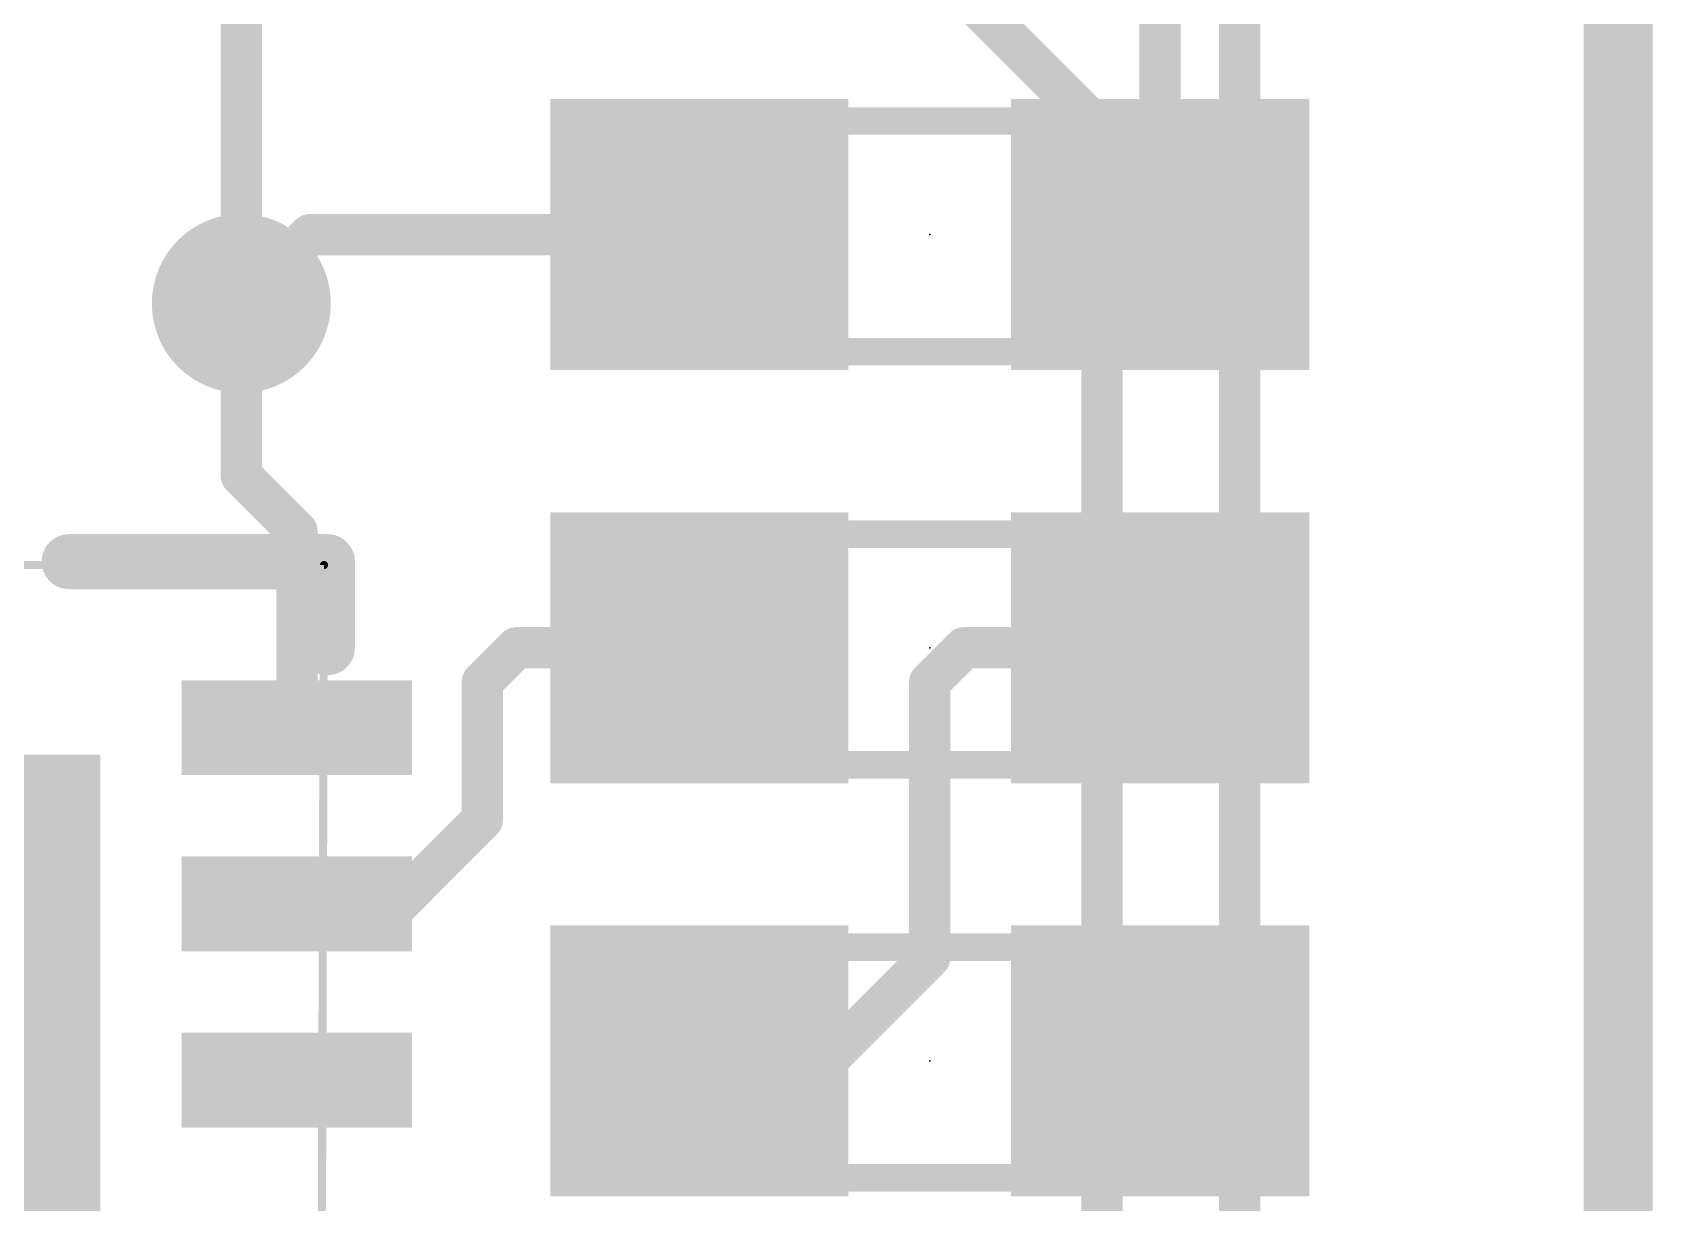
# Model space of a CAD drawing. Extents: x -41 to 66, y -18 to 51.
# Drawn here: x 19.55 to 25.53, y 30.97 to 35.29 of the extents above; entities that cross this region are included whole.
import ezdxf

# ---------------------------------------------------------------- set-up
doc = ezdxf.new("R2010")
doc.units = 0
for name, color, linetype in [('1', 12, 'CONTINUOUS'), ('16', 132, 'CONTINUOUS'), ('18', 110, 'CONTINUOUS'), ('20', 31, 'CONTINUOUS'), ('21', 41, 'CONTINUOUS'), ('23', 53, 'CONTINUOUS'), ('51', 53, 'CONTINUOUS')]:
    doc.layers.add(name, color=color, linetype=linetype)

# ---------------------------------------------------------------- blocks, each defined once
blk = doc.blocks.new('RECT')
blk.add_solid([(-0.5, -0.5), (0.5, -0.5), (-0.5, 0.5), (0.5, 0.5)])
blk = doc.blocks.new('ROUNDV')
at = {"const_width": 0.5}
blk.add_lwpolyline([(0, -0.25, 1), (0, 0.25, 1), (0, -0.25)], format="xyb", dxfattribs=at)

msp = doc.modelspace()

# ---------------------------------------------------------------- linework, layer by layer
at = {"layer": '1'}
for points, const_width in [([(25.4, 50.8), (25.4, 0)], 0.254), ([(23.71, 36.068), (23.71, 34.544)], 0.1524), ([(20.574, 34.544), (20.32, 34.29)], 0.1524), ([(22.01, 34.544), (20.574, 34.544)], 0.1524), ([(20.32, 33.655), (20.32, 34.29)], 0.1524), ([(20.525, 33.45), (20.32, 33.655)], 0.1524), ([(20.525, 32.725), (20.525, 33.45)], 0.1524), ([(21.209, 32.893), (21.336, 33.02)], 0.1524), ([(21.336, 33.02), (22.01, 33.02)], 0.1524), ([(22.987, 33.02), (22.86, 32.893)], 0.1524), ([(23.71, 33.02), (22.987, 33.02)], 0.1524), ([(21.209, 32.385), (21.209, 32.893)], 0.1524), ([(22.86, 32.893), (22.86, 31.877)], 0.1524), ([(20.899, 32.075), (21.209, 32.385)], 0.1524), ([(20.525, 32.075), (20.899, 32.075)], 0.1524), ([(22.86, 31.877), (22.479, 31.496)], 0.1524), ([(22.479, 31.496), (22.01, 31.496)], 0.1524)]:
    msp.add_lwpolyline(points, dxfattribs=dict(at, const_width=const_width))
at = {"layer": '1', "const_width": 0.0762}
for points in [[(20.574, 34.5821, 1), (20.574, 34.5059)], [(20.6009, 34.5171, 1), (20.5471, 34.5709)], [(22.01, 34.5059, 1), (22.01, 34.5821)], [(23.6719, 34.544, 1), (23.7481, 34.544)], [(20.3581, 34.29, 1), (20.2819, 34.29)], [(20.2931, 34.3169, 1), (20.3469, 34.2631)], [(20.3469, 33.6819, 1), (20.2931, 33.6281)], [(20.2819, 33.655, 1), (20.3581, 33.655)], [(20.5631, 33.45, 1), (20.4869, 33.45)], [(20.4981, 33.4231, 1), (20.5519, 33.4769)], [(21.336, 33.0581, 1), (21.336, 32.9819)], [(21.3629, 32.9931, 1), (21.3091, 33.0469)], [(22.01, 32.9819, 1), (22.01, 33.0581)], [(22.987, 33.0581, 1), (22.987, 32.9819)], [(23.0139, 32.9931, 1), (22.9601, 33.0469)], [(23.71, 32.9819, 1), (23.71, 33.0581)], [(21.2471, 32.893, 1), (21.1709, 32.893)], [(21.1821, 32.9199, 1), (21.2359, 32.8661)], [(22.8981, 32.893, 1), (22.8219, 32.893)], [(22.8331, 32.9199, 1), (22.8869, 32.8661)], [(20.4869, 32.725, 1), (20.5631, 32.725)], [(21.2359, 32.3581, 1), (21.1821, 32.4119)], [(21.1709, 32.385, 1), (21.2471, 32.385)], [(20.525, 32.1131, 1), (20.525, 32.0369)], [(20.8721, 32.1019, 1), (20.9259, 32.0481)], [(20.899, 32.0369, 1), (20.899, 32.1131)], [(22.8869, 31.8501, 1), (22.8331, 31.9039)], [(22.8219, 31.877, 1), (22.8981, 31.877)], [(22.01, 31.5341, 1), (22.01, 31.4579)], [(22.479, 31.4579, 1), (22.479, 31.5341)], [(22.4521, 31.5229, 1), (22.5059, 31.4691)]]:
    msp.add_lwpolyline(points, format="xyb", dxfattribs=at)
at = {"layer": '16'}
for points, const_width in [([(25.4, 50.8), (25.4, 0)], 0.254), ([(20.32, 34.29), (20.32, 37.338)], 0.1524), ([(23.495, 34.925), (21.59, 36.83)], 0.1524), ([(24.003, 15.748), (24.003, 35.941)], 0.1524), ([(23.495, 16.002), (23.495, 34.925)], 0.1524)]:
    msp.add_lwpolyline(points, dxfattribs=dict(at, const_width=const_width))
at = {"layer": '16', "const_width": 0.0762}
for points in [[(23.5331, 34.925, 1), (23.4569, 34.925)], [(23.4681, 34.8981, 1), (23.5219, 34.9519)], [(20.2819, 34.29, 1), (20.3581, 34.29)]]:
    msp.add_lwpolyline(points, format="xyb", dxfattribs=at)
at = {"layer": '20', "const_width": 0.2032}
msp.add_lwpolyline([(25.4, 50.8), (25.4, 0)], dxfattribs=at)
at = {"layer": '21', "const_width": 0.2032}
for points in [[(19.685, 33.3375), (20.6375, 33.3375)], [(20.6375, 33.3375), (20.6375, 33.02)]]:
    msp.add_lwpolyline(points, dxfattribs=at)
at = {"layer": '21', "const_width": 0.1016}
for points in [[(19.685, 33.3883, 1), (19.685, 33.2867)], [(20.6883, 33.3375, 1), (20.5867, 33.3375)], [(20.6375, 33.2867, 1), (20.6375, 33.3883)], [(20.5867, 33.02, 1), (20.6883, 33.02)]]:
    msp.add_lwpolyline(points, format="xyb", dxfattribs=at)
at = {"layer": '23'}
for p in [(22.86, 34.544), (22.86, 33.02), (22.86, 31.496)]:
    msp.add_point(p, dxfattribs=at)
at = {"layer": '51'}
for points, const_width in [([(23.216, 34.963), (22.504, 34.963)], 0.1016), ([(23.216, 34.112), (22.504, 34.112)], 0.1016), ([(23.216, 33.439), (22.504, 33.439)], 0.1016), ([(17.475, 33.325), (20.625, 33.325)], 0.03), ([(20.625, 33.325), (20.615, 30.175)], 0.03), ([(23.216, 32.588), (22.504, 32.588)], 0.1016), ([(23.216, 31.915), (22.504, 31.915)], 0.1016), ([(23.216, 31.064), (22.504, 31.064)], 0.1016)]:
    msp.add_lwpolyline(points, dxfattribs=dict(at, const_width=const_width))
for points, const_width in [([(22.504, 34.9884, 1), (22.504, 34.9376)], 0.0508), ([(23.216, 34.9376, 1), (23.216, 34.9884)], 0.0508), ([(22.504, 34.1374, 1), (22.504, 34.0866)], 0.0508), ([(23.216, 34.0866, 1), (23.216, 34.1374)], 0.0508), ([(22.504, 33.4644, 1), (22.504, 33.4136)], 0.0508), ([(23.216, 33.4136, 1), (23.216, 33.4644)], 0.0508), ([(20.6325, 33.325, 1), (20.6175, 33.325)], 0.015), ([(20.625, 33.3175, 1), (20.625, 33.3325)], 0.015), ([(22.504, 32.6134, 1), (22.504, 32.5626)], 0.0508), ([(23.216, 32.5626, 1), (23.216, 32.6134)], 0.0508), ([(22.504, 31.9404, 1), (22.504, 31.8896)], 0.0508), ([(23.216, 31.8896, 1), (23.216, 31.9404)], 0.0508), ([(22.504, 31.0894, 1), (22.504, 31.0386)], 0.0508), ([(23.216, 31.0386, 1), (23.216, 31.0894)], 0.0508)]:
    msp.add_lwpolyline(points, format="xyb", dxfattribs=dict(at, const_width=const_width))

# ---------------------------------------------------------------- block references
at = {"layer": '1', "xscale": 1.1, "rotation": 180}
for p in [(22.01, 34.544), (23.71, 34.544), (22.01, 33.02), (23.71, 33.02), (22.01, 31.496), (23.71, 31.496)]:
    msp.add_blockref('RECT', p, dxfattribs=at)
at = {"layer": '1', "rotation": 180}
for p, xscale, yscale in [((20.525, 32.725), 0.85, 0.35), ((19.05, 31.75), 1.5, 1.75), ((20.525, 32.075), 0.85, 0.35), ((20.525, 31.425), 0.85, 0.35)]:
    msp.add_blockref('RECT', p, dxfattribs=dict(at, xscale=xscale, yscale=yscale))
at = {"layer": '18', "xscale": 0.6604, "yscale": 0.6604}
msp.add_blockref('ROUNDV', (20.32, 34.29), dxfattribs=at)
msp.add_blockref('ROUNDV', (20.32, 34.29), dxfattribs=at)
at = {"layer": '51', "xscale": 0.5001, "yscale": 0.95, "rotation": 180}
for p in [(22.2797, 34.5389), (23.4482, 34.5389), (22.2797, 33.0149), (23.4482, 33.0149), (22.2797, 31.4909), (23.4482, 31.4909)]:
    msp.add_blockref('RECT', p, dxfattribs=at)

doc.saveas('drawing.dxf')
